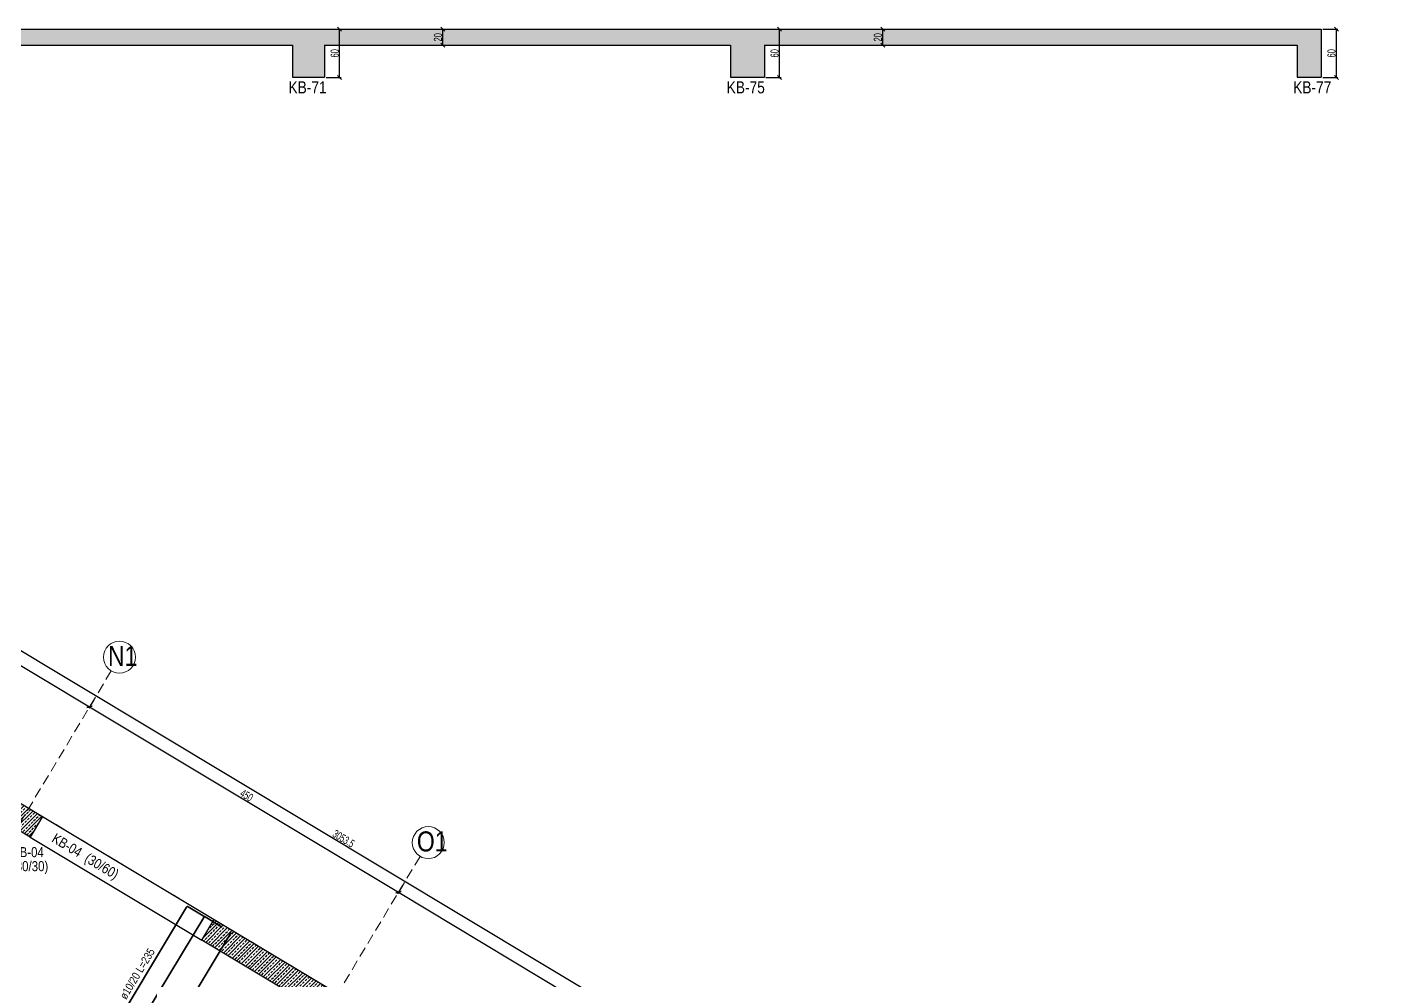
# Model space of a CAD drawing. Header units: millimetres. Extents: x 2068 to 9186, y 624 to 4235.
# Drawn here: x 7306 to 9011, y 3011 to 4202 of the extents above; entities that cross this region are included whole.
import ezdxf
from ezdxf.enums import TextEntityAlignment as Align

# ---------------------------------------------------------------- set-up
doc = ezdxf.new("R2010")
doc.units = ezdxf.units.MM
doc.linetypes.add('DASHED', pattern=[19.05, 12.7, -6.35])
for name, color, linetype, lineweight in [('AKS BALONU (BEYKENT)', 7, 'Continuous', 20), ('AKS CIZGISI (BEYKENT)', 252, 'DASHED', 20), ('AKS NO (BEYKENT)', 3, 'Continuous', 20), ('AKS OLCU (BEYKENT)', 200, 'Continuous', 20), ('DONATI (BEYKENT)', 4, 'Continuous', 35), ('DONATI YAZISI (BEYKENT)', 3, 'Continuous', 20), ('DOSEME SINIRI (BEYKENT)', 2, 'Continuous', 30), ('KIRIS (BEYKENT)', 2, 'Continuous', 30), ('KIRIS ISMI (BEYKENT)', 40, 'Continuous', 20), ('KOLON (BEYKENT)', 3, 'Continuous', 30), ('KOLON ISMI (BEYKENT)', 91, 'Continuous', 20), ('OLCU (BEYKENT)', 14, 'Continuous', 20), ('TARAMA (BEYKENT)', 252, 'Continuous', 25)]:
    doc.layers.add(name, color=color, linetype=linetype, lineweight=lineweight)
doc.styles.add('DONATI YAZISI (BEYKENT)', font='')
doc.styles.add('DSMOLC-50', font='bahnschrift light condensed', dxfattribs={"width": 0.75, "height": 10})
doc.styles.add('KLNOLC-25', font='bahnschrift light condensed', dxfattribs={"width": 0.75, "height": 10})
doc.styles.add('YAZI (BEYKENT)', font='')
doc.styles.get('DONATI YAZISI (BEYKENT)').set_extended_font_data('Bahnschrift Light Condensed')
doc.styles.get('YAZI (BEYKENT)').set_extended_font_data('Bahnschrift Light Condensed')
doc.dimstyles.new('DSMOLC-50', dxfattribs={"dimtxt": 10, "dimasz": 5, "dimexe": 2, "dimexo": 2, "dimgap": 1, "dimtad": 1, "dimdec": 1, "dimrnd": 0.5, "dimzin": 12, "dimdsep": 46, "dimtxsty": 'DSMOLC-50', "dimblk": 'OBLIQUE', "dimblk1": 'OBLIQUE', "dimblk2": 'OBLIQUE', "dimcen": 0, "dimclrt": 7, "dimadec": 0, "dimazin": 0, "dimtfac": 1, "dimtdec": 4, "dimtix": 1, "dimtmove": 2, "dimatfit": 3, "dimfxl": 1, "dimtzin": 0, "dimarcsym": 0})
pattern_1 = [(45, (900.76, 27.5714), (-4.4194174, 4.4194174), []), (45, (905.1795, 27.5714), (-4.4194174, 4.4194174), [3.125, -1.5625])]

# ---------------------------------------------------------------- blocks, each defined once
blk = doc.blocks.new('_Oblique')
at = {"color": 0, "linetype": 'ByBlock', "lineweight": -2}
blk.add_line((-0.5, -0.5), (0.5, 0.5), dxfattribs=at)
blk = doc.blocks.new('*D84')
at = {"layer": 'AKS OLCU (BEYKENT)', "color": 0, "lineweight": -2, "transparency": 16777216}
for p, q in [((7003.7, 3593.2), (6997.5, 3582.9)), ((6998.5, 3584.6), (7384.3, 3353)), ((7389.5, 3361.6), (7383.3, 3351.3))]:
    blk.add_line(p, q, dxfattribs=at)
at = {"layer": 'DEFPOINTS', "color": 0, "transparency": 16777216}
for p in [(7004.7, 3594.9), (7390.5, 3363.3), (7384.3, 3353)]:
    blk.add_point(p, dxfattribs=at)
at = {"layer": 'AKS OLCU (BEYKENT)', "color": 0, "lineweight": -2, "transparency": 16777216, "xscale": 5, "yscale": 5, "zscale": 5}
for p, rotation in [((6998.5, 3584.6), 149.0195588067495), ((7384.3, 3353), 329.0195588067495)]:
    blk.add_blockref('_Oblique', p, dxfattribs=dict(at, rotation=rotation))
at = {"layer": 'AKS OLCU (BEYKENT)', "color": 7, "transparency": 16777216, "insert": (7194.6, 3474), "char_height": 10, "attachment_point": 5, "rotation": 329.0196, "style": 'DSMOLC-50'}
blk.add_mtext('450', dxfattribs=at)
blk = doc.blocks.new('*D85')
at = {"layer": 'AKS OLCU (BEYKENT)', "color": 0, "lineweight": -2, "transparency": 16777216}
for p, q in [((7389.5, 3361.6), (7383.3, 3351.3)), ((7384.3, 3353), (7770.1, 3121.4)), ((7775.3, 3129.9), (7769.1, 3119.6))]:
    blk.add_line(p, q, dxfattribs=at)
at = {"layer": 'DEFPOINTS', "color": 0, "transparency": 16777216}
for p in [(7390.5, 3363.3), (7770.1, 3121.4), (7776.3, 3131.7)]:
    blk.add_point(p, dxfattribs=at)
at = {"layer": 'AKS OLCU (BEYKENT)', "color": 0, "lineweight": -2, "transparency": 16777216, "xscale": 5, "yscale": 5, "zscale": 5}
for p, rotation in [((7384.3, 3353), 149.0195588067495), ((7770.1, 3121.4), 329.0195588067495)]:
    blk.add_blockref('_Oblique', p, dxfattribs=dict(at, rotation=rotation))
at = {"layer": 'AKS OLCU (BEYKENT)', "color": 7, "transparency": 16777216, "insert": (7580.4, 3242.4), "char_height": 10, "attachment_point": 5, "rotation": 329.0196, "style": 'DSMOLC-50'}
blk.add_mtext('450', dxfattribs=at)
blk = doc.blocks.new('*D86')
at = {"layer": 'AKS OLCU (BEYKENT)', "color": 0, "lineweight": -2, "transparency": 16777216}
for p, q in [((7775.3, 3129.9), (7769.1, 3119.6)), ((7770.1, 3121.4), (8340.3, 2779.1)), ((8345.4, 2787.6), (8339.2, 2777.3))]:
    blk.add_line(p, q, dxfattribs=at)
at = {"layer": 'DEFPOINTS', "color": 0, "transparency": 16777216}
for p in [(7776.3, 3131.7), (8340.3, 2779.1), (8346.4, 2789.3)]:
    blk.add_point(p, dxfattribs=at)
at = {"layer": 'AKS OLCU (BEYKENT)', "color": 0, "lineweight": -2, "transparency": 16777216, "xscale": 5, "yscale": 5, "zscale": 5}
for p, rotation in [((7770.1, 3121.4), 149.0195588067495), ((8340.3, 2779.1), 329.0195588067495)]:
    blk.add_blockref('_Oblique', p, dxfattribs=dict(at, rotation=rotation))
at = {"layer": 'AKS OLCU (BEYKENT)', "color": 7, "transparency": 16777216, "insert": (8058.3, 2955.4), "char_height": 10, "attachment_point": 5, "rotation": 329.0196, "style": 'DSMOLC-50'}
blk.add_mtext('665', dxfattribs=at)
blk = doc.blocks.new('*D88')
at = {"layer": 'AKS OLCU (BEYKENT)', "color": 0, "lineweight": -2, "transparency": 16777216}
for p, q in [((6388.4, 3967.3), (6390.5, 3970.7)), ((6389.5, 3969), (9007.4, 2397.2)), ((9006.4, 2395.5), (9008.4, 2398.9))]:
    blk.add_line(p, q, dxfattribs=at)
at = {"layer": 'DEFPOINTS', "color": 0, "transparency": 16777216}
for p in [(6387.4, 3965.5), (9005.3, 2393.7), (9007.4, 2397.2)]:
    blk.add_point(p, dxfattribs=at)
at = {"layer": 'AKS OLCU (BEYKENT)', "color": 0, "lineweight": -2, "transparency": 16777216, "xscale": 5, "yscale": 5, "zscale": 5}
for p, rotation in [((6389.5, 3969), 149.0195588067495), ((9007.4, 2397.2), 329.0195588067495)]:
    blk.add_blockref('_Oblique', p, dxfattribs=dict(at, rotation=rotation))
at = {"layer": 'AKS OLCU (BEYKENT)', "color": 7, "transparency": 16777216, "insert": (7701.6, 3188.3), "char_height": 10, "attachment_point": 5, "rotation": 329.0196, "style": 'DSMOLC-50'}
blk.add_mtext('3053.5', dxfattribs=at)
blk = doc.blocks.new('*D151')
at = {"layer": 'DEFPOINTS', "color": 0, "transparency": 16777216}
for p in [(7677.7, 4199.3), (7696.6, 4199.3), (7677.7, 4139.3)]:
    blk.add_point(p, dxfattribs=at)
at = {"layer": 'OLCU (BEYKENT)', "color": 0, "lineweight": -2, "transparency": 16777216}
for p, q in [((7679.7, 4199.3), (7698.6, 4199.3)), ((7696.6, 4139.3), (7696.6, 4199.3)), ((7679.7, 4139.3), (7698.6, 4139.3))]:
    blk.add_line(p, q, dxfattribs=at)
at = {"layer": 'OLCU (BEYKENT)', "color": 0, "lineweight": -2, "transparency": 16777216, "xscale": 5, "yscale": 5, "zscale": 5}
for p, rotation in [((7696.6, 4199.3), 90), ((7696.6, 4139.3), 270)]:
    blk.add_blockref('_Oblique', p, dxfattribs=dict(at, rotation=rotation))
at = {"layer": 'OLCU (BEYKENT)', "color": 7, "lineweight": -3, "transparency": 16777216, "insert": (7690.5, 4169.3), "char_height": 10, "attachment_point": 5, "rotation": 90, "style": 'KLNOLC-25'}
blk.add_mtext('60', dxfattribs=at)
blk = doc.blocks.new('*D152')
at = {"layer": 'DEFPOINTS', "color": 0, "transparency": 16777216}
for p in [(7808, 4199.3), (7825.6, 4199.3), (7808, 4179.3)]:
    blk.add_point(p, dxfattribs=at)
at = {"layer": 'OLCU (BEYKENT)', "color": 0, "lineweight": -2, "transparency": 16777216}
for p, q in [((7810, 4199.3), (7827.6, 4199.3)), ((7825.6, 4179.3), (7825.6, 4199.3)), ((7810, 4179.3), (7827.6, 4179.3))]:
    blk.add_line(p, q, dxfattribs=at)
at = {"layer": 'OLCU (BEYKENT)', "color": 0, "lineweight": -2, "transparency": 16777216, "xscale": 5, "yscale": 5, "zscale": 5}
for p, rotation in [((7825.6, 4199.3), 90), ((7825.6, 4179.3), 270)]:
    blk.add_blockref('_Oblique', p, dxfattribs=dict(at, rotation=rotation))
at = {"layer": 'OLCU (BEYKENT)', "color": 7, "lineweight": -3, "transparency": 16777216, "insert": (7819.5, 4189.3), "char_height": 10, "attachment_point": 5, "rotation": 90, "style": 'KLNOLC-25'}
blk.add_mtext('20', dxfattribs=at)
blk = doc.blocks.new('*D153')
at = {"layer": 'DEFPOINTS', "color": 0, "transparency": 16777216}
for p in [(8227.2, 4199.3), (8246.1, 4199.3), (8227.2, 4139.3)]:
    blk.add_point(p, dxfattribs=at)
at = {"layer": 'OLCU (BEYKENT)', "color": 0, "lineweight": -2, "transparency": 16777216}
for p, q in [((8229.2, 4199.3), (8248.1, 4199.3)), ((8246.1, 4139.3), (8246.1, 4199.3)), ((8229.2, 4139.3), (8248.1, 4139.3))]:
    blk.add_line(p, q, dxfattribs=at)
at = {"layer": 'OLCU (BEYKENT)', "color": 0, "lineweight": -2, "transparency": 16777216, "xscale": 5, "yscale": 5, "zscale": 5}
for p, rotation in [((8246.1, 4199.3), 90), ((8246.1, 4139.3), 270)]:
    blk.add_blockref('_Oblique', p, dxfattribs=dict(at, rotation=rotation))
at = {"layer": 'OLCU (BEYKENT)', "color": 7, "lineweight": -3, "transparency": 16777216, "insert": (8240, 4169.3), "char_height": 10, "attachment_point": 5, "rotation": 90, "style": 'KLNOLC-25'}
blk.add_mtext('60', dxfattribs=at)
blk = doc.blocks.new('*D154')
at = {"layer": 'DEFPOINTS', "color": 0, "transparency": 16777216}
for p in [(8357.5, 4199.3), (8375.1, 4199.3), (8357.5, 4179.3)]:
    blk.add_point(p, dxfattribs=at)
at = {"layer": 'OLCU (BEYKENT)', "color": 0, "lineweight": -2, "transparency": 16777216}
for p, q in [((8359.5, 4199.3), (8377.1, 4199.3)), ((8375.1, 4179.3), (8375.1, 4199.3)), ((8359.5, 4179.3), (8377.1, 4179.3))]:
    blk.add_line(p, q, dxfattribs=at)
at = {"layer": 'OLCU (BEYKENT)', "color": 0, "lineweight": -2, "transparency": 16777216, "xscale": 5, "yscale": 5, "zscale": 5}
for p, rotation in [((8375.1, 4199.3), 90), ((8375.1, 4179.3), 270)]:
    blk.add_blockref('_Oblique', p, dxfattribs=dict(at, rotation=rotation))
at = {"layer": 'OLCU (BEYKENT)', "color": 7, "lineweight": -3, "transparency": 16777216, "insert": (8369, 4189.3), "char_height": 10, "attachment_point": 5, "rotation": 90, "style": 'KLNOLC-25'}
blk.add_mtext('20', dxfattribs=at)
blk = doc.blocks.new('*D155')
at = {"layer": 'DEFPOINTS', "color": 0, "transparency": 16777216}
for p in [(8922.8, 4199.3), (8941.7, 4199.3), (8922.8, 4139.3)]:
    blk.add_point(p, dxfattribs=at)
at = {"layer": 'OLCU (BEYKENT)', "color": 0, "lineweight": -2, "transparency": 16777216}
for p, q in [((8924.8, 4199.3), (8943.7, 4199.3)), ((8941.7, 4139.3), (8941.7, 4199.3)), ((8924.8, 4139.3), (8943.7, 4139.3))]:
    blk.add_line(p, q, dxfattribs=at)
at = {"layer": 'OLCU (BEYKENT)', "color": 0, "lineweight": -2, "transparency": 16777216, "xscale": 5, "yscale": 5, "zscale": 5}
for p, rotation in [((8941.7, 4199.3), 90), ((8941.7, 4139.3), 270)]:
    blk.add_blockref('_Oblique', p, dxfattribs=dict(at, rotation=rotation))
at = {"layer": 'OLCU (BEYKENT)', "color": 7, "lineweight": -3, "transparency": 16777216, "insert": (8935.6, 4169.3), "char_height": 10, "attachment_point": 5, "rotation": 90, "style": 'KLNOLC-25'}
blk.add_mtext('60', dxfattribs=at)

msp = doc.modelspace()

# ---------------------------------------------------------------- hatches: boundary and pattern name
at = {"layer": 'TARAMA (BEYKENT)', "lineweight": -3}
h = msp.add_hatch(dxfattribs=at)
h.set_pattern_fill('ANSI33', color=256)
h.set_pattern_definition([(45, (900.76, -61.697), (-4.490128, 4.490128), []), (45, (905.25, -61.697), (-4.490128, 4.490128), [3.175, -1.5875])])
h.paths.add_polyline_path([(2832.72, 4179.31), (3367.65, 4179.31), (3367.65, 4139.31), (3407.72, 4139.31), (3407.72, 4179.31), (3892.13, 4179.31), (3892.13, 4139.31), (3932.15, 4139.31), (3932.15, 4179.31), (4324.84, 4179.31), (4324.84, 4139.31), (4366.04, 4139.31), (4366.04, 4179.31), (5032.73, 4179.31), (5032.73, 4139.31), (5072.72, 4139.31), (5072.72, 4179.31), (5512.55, 4179.31), (5512.55, 4139.31), (5577.94, 4139.31), (5577.94, 4179.31), (6063.87, 4179.31), (6063.87, 4139.31), (6107.47, 4139.31), (6107.47, 4179.31), (6747.72, 4179.31), (6747.72, 4139.31), (6787.72, 4139.31), (6787.72, 4179.31), (7637.72, 4179.31), (7637.72, 4139.31), (7677.72, 4139.31), (7677.72, 4179.31), (8185.02, 4179.31), (8185.02, 4139.31), (8227.18, 4139.31), (8227.18, 4179.31), (8892.72, 4179.31), (8892.72, 4139.31), (8922.8, 4139.31), (8922.8, 4199.31), (2802.72, 4199.31), (2802.72, 4139.31), (2832.72, 4139.31)])
at = {"layer": 'TARAMA (BEYKENT)'}
h = msp.add_hatch(dxfattribs=at)
h.set_pattern_fill('ANSI33', color=256, style=0, pattern_type=0)
h.set_pattern_definition(pattern_1)
h.paths.add_polyline_path([(7256.9, 3257.33), (7325.48, 3216.15), (7310.04, 3190.43), (7241.45, 3231.61)], flags=0)
h = msp.add_hatch(dxfattribs=at)
h.set_pattern_fill('ANSI33', color=256, style=0, pattern_type=0)
h.set_pattern_definition(pattern_1)
h.paths.add_polyline_path([(7539.82, 3087.46), (7694.14, 2994.81), (7678.7, 2969.09), (7524.38, 3061.74)], flags=0)

# ---------------------------------------------------------------- linework, layer by layer
at = {"layer": 'AKS BALONU (BEYKENT)'}
for centre in [(7421.58, 3415.06), (7807.38, 3183.42)]:
    msp.add_circle(centre, 20, dxfattribs=at)
at = {"layer": 'AKS CIZGISI (BEYKENT)'}
for p, q in [((6133.77, 3931.62), (8922.72, 2257.17)), ((7411.29, 3397.91), (6387.9, 1693.4)), ((7797.09, 3166.28), (6933.87, 1728.52))]:
    msp.add_line(p, q, dxfattribs=at)
at = {"layer": 'DONATI (BEYKENT)'}
for points in [[(7398.57, 2924.99), (7505.37, 3102.89, -0.4142136), (7507.43, 3103.4), (7528.44, 3090.79)], [(7001.32, 2214.76), (7220.99, 2580.65, -0.1989124), (7221.92, 2581.34), (7239.92, 2585.83, 0.1989124), (7240.84, 2586.52), (7445.07, 2926.67, 0.1989124), (7445.24, 2927.81), (7440.74, 2945.81, -0.1989124), (7440.91, 2946.95), (7526.81, 3090.02, -0.4142136), (7528.87, 3090.54), (7549.87, 3077.93)]]:
    msp.add_lwpolyline(points, format="xyb", dxfattribs=at)
msp.add_lwpolyline([(7152.32, 2390.5), (7561.02, 3071.23)], dxfattribs=at)
at = {"layer": 'DOSEME SINIRI (BEYKENT)'}
for p, q in [((2802.72, 4199.31), (8922.8, 4199.31)), ((8922.8, 4199.31), (8922.8, 4139.31)), ((6787.72, 4179.31), (7637.72, 4179.31)), ((7637.72, 4179.31), (7637.72, 4139.31)), ((7677.72, 4179.31), (7677.72, 4139.31)), ((7677.72, 4179.31), (8185.02, 4179.31)), ((8185.02, 4179.31), (8185.02, 4139.31)), ((8227.18, 4179.31), (8227.18, 4139.31)), ((8227.18, 4179.31), (8892.72, 4179.31)), ((8892.72, 4179.31), (8892.72, 4139.31)), ((7637.72, 4139.31), (7677.72, 4139.31)), ((8185.02, 4139.31), (8227.18, 4139.31)), ((8892.72, 4139.31), (8922.8, 4139.31))]:
    msp.add_line(p, q, dxfattribs=at)
at = {"layer": 'KIRIS (BEYKENT)'}
for p, q in [((7325.48, 3216.14), (7539.9, 3087.41)), ((7310.04, 3190.43), (7524.46, 3061.69))]:
    msp.add_line(p, q, dxfattribs=at)
at = {"layer": 'KOLON (BEYKENT)'}
for points in [[(7256.9, 3257.33), (7325.48, 3216.15), (7310.04, 3190.43), (7241.45, 3231.61)], [(7539.82, 3087.46), (7694.14, 2994.81), (7678.7, 2969.09), (7524.38, 3061.74)]]:
    msp.add_lwpolyline(points, close=True, dxfattribs=at)

# ---------------------------------------------------------------- texts
at = {"layer": 'AKS NO (BEYKENT)', "style": 'YAZI (BEYKENT)'}
for s, p in [('N1', (7407.36, 3404.06)), ('O1', (7793.16, 3172.42))]:
    msp.add_text(s, height=25, dxfattribs=at).set_placement(p)
at = {"layer": 'DONATI YAZISI (BEYKENT)', "style": 'DONATI YAZISI (BEYKENT)'}
msp.add_text('ø10/20 L=235', height=10, rotation=59, dxfattribs=at).set_placement((7443.78, 3019.73), align=Align.MIDDLE_CENTER)
at = {"layer": 'KIRIS ISMI (BEYKENT)', "style": 'YAZI (BEYKENT)'}
for s, p in [('KB-71', (7632.72, 4119.31)), ('KB-75', (8180.02, 4119.31)), ('KB-77', (8887.72, 4119.31))]:
    msp.add_text(s, height=15, dxfattribs=at).set_placement(p)
msp.add_text('KB-04  (30/60)', height=12.5, rotation=329.01953, dxfattribs=at).set_placement((7335.98, 3185.06))
at = {"layer": 'KOLON ISMI (BEYKENT)', "style": 'YAZI (BEYKENT)'}
for s, p in [('SB-04', (7287.32, 3165.31)), ('(80/30)', (7287.32, 3147.81))]:
    msp.add_text(s, height=12.5, dxfattribs=at).set_placement(p)

# ---------------------------------------------------------------- dimensions: what is measured, and where the dimension line sits
at = {"layer": 'AKS OLCU (BEYKENT)'}
for base, p1, p2, picture, middle in [((9007.39, 2397.18), (6387.41, 3965.54), (9005.33, 2393.75), '*D88', (7701.57, 3188.31)), ((7384.32, 3353), (7004.69, 3594.92), (7390.5, 3363.29), '*D84', (7194.56, 3474.05)), ((7770.12, 3121.36), (7390.5, 3363.29), (7776.3, 3131.65), '*D85', (7580.36, 3242.41)), ((8340.26, 2779.06), (7776.3, 3131.65), (8346.44, 2789.35), '*D86', (8058.31, 2955.4))]:
    dim = msp.add_linear_dim(base=base, p1=p1, p2=p2, angle=329.01956, dimstyle='DSMOLC-50', dxfattribs=at)
    dim.commit()
    dim.dimension.update_dxf_attribs({"geometry": picture, "text_midpoint": middle})
at = {"layer": 'OLCU (BEYKENT)', "lineweight": -3}
for base, p1, p2, picture, middle in [((7696.62, 4199.31), (7677.72, 4139.31), (7677.72, 4199.31), '*D151', (7690.52, 4169.31)), ((7825.6, 4199.31), (7808, 4179.31), (7808, 4199.31), '*D152', (7819.5, 4189.31)), ((8246.08, 4199.31), (8227.18, 4139.31), (8227.18, 4199.31), '*D153', (8239.98, 4169.31)), ((8375.06, 4199.31), (8357.46, 4179.31), (8357.46, 4199.31), '*D154', (8368.96, 4189.31)), ((8941.7, 4199.31), (8922.8, 4139.31), (8922.8, 4199.31), '*D155', (8935.6, 4169.31))]:
    dim = msp.add_linear_dim(base=base, p1=p1, p2=p2, angle=90, dimstyle='DSMOLC-50', override={"dimtxsty": 'KLNOLC-25'}, dxfattribs=at)
    dim.commit()
    dim.dimension.update_dxf_attribs({"geometry": picture, "text_midpoint": middle})

doc.saveas('drawing.dxf')
